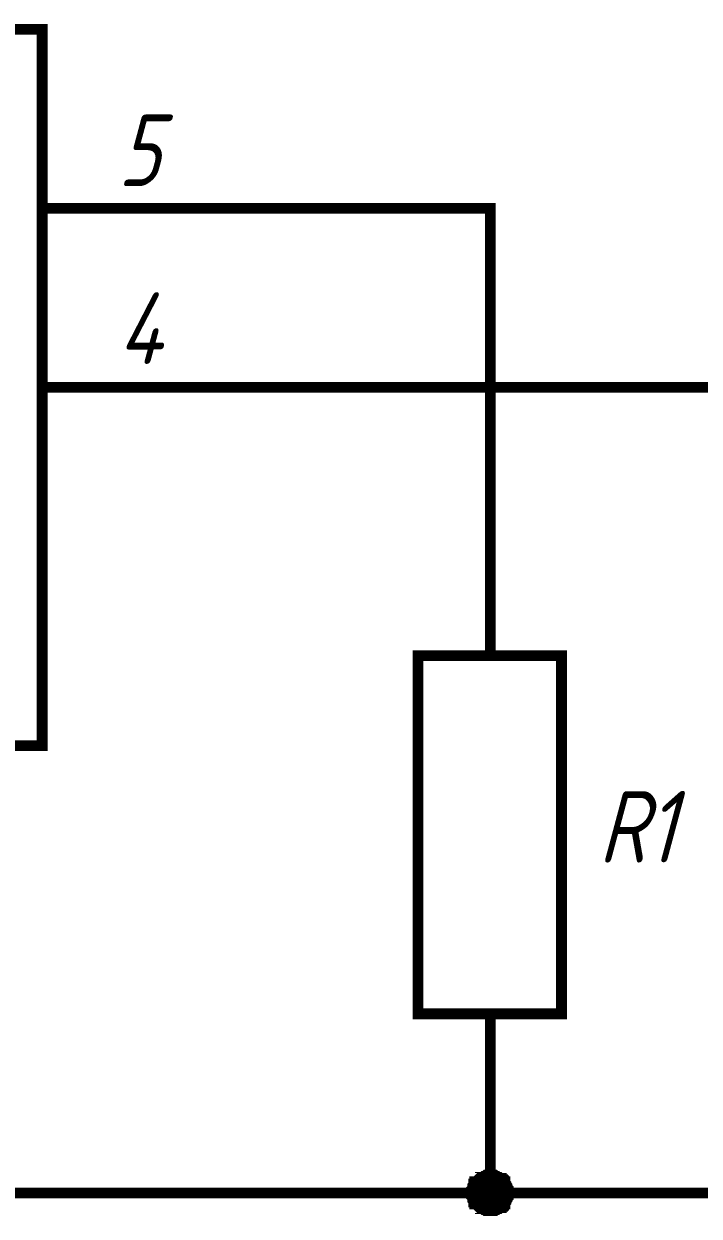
# Model space of a CAD drawing. Extents: x 260 to 1101, y 70 to 664.
# Drawn here: x 466.13 to 484.99, y 128.63 to 161.93 of the extents above; entities that cross this region are included whole.
import ezdxf

# ---------------------------------------------------------------- set-up
doc = ezdxf.new("R2010")
doc.units = 0
doc.header["$MEASUREMENT"] = 0
doc.layers.add('Sheet', color=255, linetype='CONTINUOUS')
doc.styles.add('GOST type A0', font='', dxfattribs={"oblique": 15, "height": 3.5})
doc.styles.get('GOST type A0').set_extended_font_data('GOST type A')

msp = doc.modelspace()

# ---------------------------------------------------------------- linework, layer by layer
at = {"layer": 'Sheet', "const_width": 0.3}
for points in [[(441.673, 161.776), (466.642, 161.776), (466.642, 141.769), (441.673, 141.769), (441.673, 161.776)], [(477.139, 144.286), (481.145, 144.286), (481.145, 134.282), (477.139, 134.282), (477.139, 144.286)]]:
    msp.add_lwpolyline(points, close=True, dxfattribs=at)
at = {"layer": 'Sheet'}
for points, const_width in [([(466.642, 156.774), (469.158, 156.774)], 0.3), ([(469.158, 156.774), (479.158, 156.774), (479.158, 146.771)], 0.3), ([(466.642, 151.773), (469.158, 151.773)], 0.3), ([(469.158, 151.773), (494.127, 151.773), (494.127, 149.287)], 0.3), ([(479.158, 144.286), (479.158, 146.771)], 0.3), ([(479.158, 134.282), (479.158, 131.797)], 0.3), ([(479.158, 129.28), (494.127, 129.28), (494.127, 134.282)], 0.3), ([(431.673, 129.28), (479.158, 129.28), (479.158, 131.797)], 0.3), ([(478.63, 129.28), (478.63, 129.311), (478.63, 129.342), (478.63, 129.342), (478.63, 129.373), (478.661, 129.405), (478.661, 129.436), (478.661, 129.467), (478.661, 129.467), (478.692, 129.498), (478.692, 129.529), (478.723, 129.529), (478.723, 129.56), (478.723, 129.591), (478.754, 129.591), (478.785, 129.622), (478.785, 129.622), (478.816, 129.653), (478.816, 129.653), (478.847, 129.684), (478.878, 129.684), (478.878, 129.715), (478.909, 129.715), (478.94, 129.715), (478.972, 129.746), (478.972, 129.746), (479.003, 129.746), (479.034, 129.777), (479.065, 129.777), (479.096, 129.777), (479.096, 129.777), (479.127, 129.777), (479.158, 129.777)], 0.3), ([(478.63, 129.28), (478.63, 129.311), (478.63, 129.342), (478.63, 129.342), (478.63, 129.373), (478.661, 129.405), (478.661, 129.436), (478.661, 129.467), (478.661, 129.467), (478.692, 129.498), (478.692, 129.529), (478.723, 129.529), (478.723, 129.56), (478.723, 129.591), (478.754, 129.591), (478.785, 129.622), (478.785, 129.622), (478.816, 129.653), (478.816, 129.653), (478.847, 129.684), (478.878, 129.684), (478.878, 129.715), (478.909, 129.715), (478.94, 129.715), (478.972, 129.746), (478.972, 129.746), (479.003, 129.746), (479.034, 129.777), (479.065, 129.777), (479.096, 129.777), (479.096, 129.777), (479.127, 129.777), (479.158, 129.777)], 0.3), ([(478.63, 129.28), (478.63, 129.311), (478.63, 129.342), (478.63, 129.342), (478.63, 129.373), (478.661, 129.405), (478.661, 129.436), (478.661, 129.467), (478.661, 129.467), (478.692, 129.498), (478.692, 129.529), (478.723, 129.529), (478.723, 129.56), (478.723, 129.591), (478.754, 129.591), (478.785, 129.622), (478.785, 129.622), (478.816, 129.653), (478.816, 129.653), (478.847, 129.684), (478.878, 129.684), (478.878, 129.715), (478.909, 129.715), (478.94, 129.715), (478.972, 129.746), (478.972, 129.746), (479.003, 129.746), (479.034, 129.777), (479.065, 129.777), (479.096, 129.777), (479.096, 129.777), (479.127, 129.777), (479.158, 129.777)], 0.3), ([(478.63, 129.28), (478.63, 129.311), (478.63, 129.342), (478.63, 129.342), (478.63, 129.373), (478.661, 129.405), (478.661, 129.436), (478.661, 129.467), (478.661, 129.467), (478.692, 129.498), (478.692, 129.529), (478.723, 129.529), (478.723, 129.56), (478.723, 129.591), (478.754, 129.591), (478.785, 129.622), (478.785, 129.622), (478.816, 129.653), (478.816, 129.653), (478.847, 129.684), (478.878, 129.684), (478.878, 129.715), (478.909, 129.715), (478.94, 129.715), (478.972, 129.746), (478.972, 129.746), (479.003, 129.746), (479.034, 129.777), (479.065, 129.777), (479.096, 129.777), (479.096, 129.777), (479.127, 129.777), (479.158, 129.777)], 0.3), ([(479.158, 129.777), (479.158, 129.777)], 0.3), ([(479.158, 129.777), (479.189, 129.777), (479.22, 129.777), (479.22, 129.777), (479.251, 129.777), (479.282, 129.777), (479.313, 129.746), (479.344, 129.746), (479.344, 129.746), (479.375, 129.715), (479.406, 129.715), (479.406, 129.715), (479.437, 129.684), (479.468, 129.684), (479.468, 129.653), (479.499, 129.653), (479.499, 129.622), (479.531, 129.622), (479.531, 129.591), (479.562, 129.591), (479.562, 129.56), (479.593, 129.529), (479.593, 129.529), (479.593, 129.498), (479.624, 129.467), (479.624, 129.467), (479.624, 129.436), (479.655, 129.405), (479.655, 129.373), (479.655, 129.342), (479.655, 129.342), (479.655, 129.311), (479.655, 129.28)], 0.3), ([(479.158, 129.777), (479.158, 129.777)], 0.3), ([(479.158, 129.777), (479.189, 129.777), (479.22, 129.777), (479.22, 129.777), (479.251, 129.777), (479.282, 129.777), (479.313, 129.746), (479.344, 129.746), (479.344, 129.746), (479.375, 129.715), (479.406, 129.715), (479.406, 129.715), (479.437, 129.684), (479.468, 129.684), (479.468, 129.653), (479.499, 129.653), (479.499, 129.622), (479.531, 129.622), (479.531, 129.591), (479.562, 129.591), (479.562, 129.56), (479.593, 129.529), (479.593, 129.529), (479.593, 129.498), (479.624, 129.467), (479.624, 129.467), (479.624, 129.436), (479.655, 129.405), (479.655, 129.373), (479.655, 129.342), (479.655, 129.342), (479.655, 129.311), (479.655, 129.28)], 0.3), ([(479.158, 129.777), (479.158, 129.777)], 0.3), ([(479.158, 129.777), (479.189, 129.777), (479.22, 129.777), (479.22, 129.777), (479.251, 129.777), (479.282, 129.777), (479.313, 129.746), (479.344, 129.746), (479.344, 129.746), (479.375, 129.715), (479.406, 129.715), (479.406, 129.715), (479.437, 129.684), (479.468, 129.684), (479.468, 129.653), (479.499, 129.653), (479.499, 129.622), (479.531, 129.622), (479.531, 129.591), (479.562, 129.591), (479.562, 129.56), (479.593, 129.529), (479.593, 129.529), (479.593, 129.498), (479.624, 129.467), (479.624, 129.467), (479.624, 129.436), (479.655, 129.405), (479.655, 129.373), (479.655, 129.342), (479.655, 129.342), (479.655, 129.311), (479.655, 129.28)], 0.3), ([(479.158, 129.777), (479.158, 129.777)], 0.3), ([(479.158, 129.777), (479.189, 129.777), (479.22, 129.777), (479.22, 129.777), (479.251, 129.777), (479.282, 129.777), (479.313, 129.746), (479.344, 129.746), (479.344, 129.746), (479.375, 129.715), (479.406, 129.715), (479.406, 129.715), (479.437, 129.684), (479.468, 129.684), (479.468, 129.653), (479.499, 129.653), (479.499, 129.622), (479.531, 129.622), (479.531, 129.591), (479.562, 129.591), (479.562, 129.56), (479.593, 129.529), (479.593, 129.529), (479.593, 129.498), (479.624, 129.467), (479.624, 129.467), (479.624, 129.436), (479.655, 129.405), (479.655, 129.373), (479.655, 129.342), (479.655, 129.342), (479.655, 129.311), (479.655, 129.28)], 0.3), ([(478.63, 129.28), (478.63, 129.311), (478.63, 129.342), (478.63, 129.342), (478.63, 129.373), (478.661, 129.405), (478.661, 129.436), (478.661, 129.467), (478.661, 129.467), (478.692, 129.498), (478.692, 129.529), (478.723, 129.529), (478.723, 129.56), (478.723, 129.591), (478.754, 129.591), (478.785, 129.622), (478.785, 129.622), (478.816, 129.653), (478.816, 129.653), (478.847, 129.684), (478.878, 129.684), (478.878, 129.715), (478.909, 129.715), (478.94, 129.715), (478.972, 129.746), (478.972, 129.746), (479.003, 129.746), (479.034, 129.777), (479.065, 129.777), (479.096, 129.777), (479.096, 129.777), (479.127, 129.777), (479.158, 129.777)], 0.0991), ([(478.63, 129.28), (478.63, 129.311), (478.63, 129.342), (478.63, 129.342), (478.63, 129.373), (478.661, 129.405), (478.661, 129.436), (478.661, 129.467), (478.661, 129.467), (478.692, 129.498), (478.692, 129.529), (478.723, 129.529), (478.723, 129.56), (478.723, 129.591), (478.754, 129.591), (478.785, 129.622), (478.785, 129.622), (478.816, 129.653), (478.816, 129.653), (478.847, 129.684), (478.878, 129.684), (478.878, 129.715), (478.909, 129.715), (478.94, 129.715), (478.972, 129.746), (478.972, 129.746), (479.003, 129.746), (479.034, 129.777), (479.065, 129.777), (479.096, 129.777), (479.096, 129.777), (479.127, 129.777), (479.158, 129.777)], 0.0991), ([(478.63, 129.28), (478.63, 129.311), (478.63, 129.342), (478.63, 129.342), (478.63, 129.373), (478.661, 129.405), (478.661, 129.436), (478.661, 129.467), (478.661, 129.467), (478.692, 129.498), (478.692, 129.529), (478.723, 129.529), (478.723, 129.56), (478.723, 129.591), (478.754, 129.591), (478.785, 129.622), (478.785, 129.622), (478.816, 129.653), (478.816, 129.653), (478.847, 129.684), (478.878, 129.684), (478.878, 129.715), (478.909, 129.715), (478.94, 129.715), (478.972, 129.746), (478.972, 129.746), (479.003, 129.746), (479.034, 129.777), (479.065, 129.777), (479.096, 129.777), (479.096, 129.777), (479.127, 129.777), (479.158, 129.777)], 0.0991), ([(478.63, 129.28), (478.63, 129.311), (478.63, 129.342), (478.63, 129.342), (478.63, 129.373), (478.661, 129.405), (478.661, 129.436), (478.661, 129.467), (478.661, 129.467), (478.692, 129.498), (478.692, 129.529), (478.723, 129.529), (478.723, 129.56), (478.723, 129.591), (478.754, 129.591), (478.785, 129.622), (478.785, 129.622), (478.816, 129.653), (478.816, 129.653), (478.847, 129.684), (478.878, 129.684), (478.878, 129.715), (478.909, 129.715), (478.94, 129.715), (478.972, 129.746), (478.972, 129.746), (479.003, 129.746), (479.034, 129.777), (479.065, 129.777), (479.096, 129.777), (479.096, 129.777), (479.127, 129.777), (479.158, 129.777)], 0.0991), ([(479.158, 129.777), (479.158, 129.777)], 0.0991), ([(479.158, 129.777), (479.189, 129.777), (479.22, 129.777), (479.22, 129.777), (479.251, 129.777), (479.282, 129.777), (479.313, 129.746), (479.344, 129.746), (479.344, 129.746), (479.375, 129.715), (479.406, 129.715), (479.406, 129.715), (479.437, 129.684), (479.468, 129.684), (479.468, 129.653), (479.499, 129.653), (479.499, 129.622), (479.531, 129.622), (479.531, 129.591), (479.562, 129.591), (479.562, 129.56), (479.593, 129.529), (479.593, 129.529), (479.593, 129.498), (479.624, 129.467), (479.624, 129.467), (479.624, 129.436), (479.655, 129.405), (479.655, 129.373), (479.655, 129.342), (479.655, 129.342), (479.655, 129.311), (479.655, 129.28)], 0.0991), ([(479.158, 129.777), (479.158, 129.777)], 0.0991), ([(479.158, 129.777), (479.189, 129.777), (479.22, 129.777), (479.22, 129.777), (479.251, 129.777), (479.282, 129.777), (479.313, 129.746), (479.344, 129.746), (479.344, 129.746), (479.375, 129.715), (479.406, 129.715), (479.406, 129.715), (479.437, 129.684), (479.468, 129.684), (479.468, 129.653), (479.499, 129.653), (479.499, 129.622), (479.531, 129.622), (479.531, 129.591), (479.562, 129.591), (479.562, 129.56), (479.593, 129.529), (479.593, 129.529), (479.593, 129.498), (479.624, 129.467), (479.624, 129.467), (479.624, 129.436), (479.655, 129.405), (479.655, 129.373), (479.655, 129.342), (479.655, 129.342), (479.655, 129.311), (479.655, 129.28)], 0.0991), ([(479.158, 129.777), (479.158, 129.777)], 0.0991), ([(479.158, 129.777), (479.189, 129.777), (479.22, 129.777), (479.22, 129.777), (479.251, 129.777), (479.282, 129.777), (479.313, 129.746), (479.344, 129.746), (479.344, 129.746), (479.375, 129.715), (479.406, 129.715), (479.406, 129.715), (479.437, 129.684), (479.468, 129.684), (479.468, 129.653), (479.499, 129.653), (479.499, 129.622), (479.531, 129.622), (479.531, 129.591), (479.562, 129.591), (479.562, 129.56), (479.593, 129.529), (479.593, 129.529), (479.593, 129.498), (479.624, 129.467), (479.624, 129.467), (479.624, 129.436), (479.655, 129.405), (479.655, 129.373), (479.655, 129.342), (479.655, 129.342), (479.655, 129.311), (479.655, 129.28)], 0.0991), ([(479.158, 129.777), (479.158, 129.777)], 0.0991), ([(479.158, 129.777), (479.189, 129.777), (479.22, 129.777), (479.22, 129.777), (479.251, 129.777), (479.282, 129.777), (479.313, 129.746), (479.344, 129.746), (479.344, 129.746), (479.375, 129.715), (479.406, 129.715), (479.406, 129.715), (479.437, 129.684), (479.468, 129.684), (479.468, 129.653), (479.499, 129.653), (479.499, 129.622), (479.531, 129.622), (479.531, 129.591), (479.562, 129.591), (479.562, 129.56), (479.593, 129.529), (479.593, 129.529), (479.593, 129.498), (479.624, 129.467), (479.624, 129.467), (479.624, 129.436), (479.655, 129.405), (479.655, 129.373), (479.655, 129.342), (479.655, 129.342), (479.655, 129.311), (479.655, 129.28)], 0.0991), ([(479.158, 128.783), (479.127, 128.783), (479.096, 128.783), (479.096, 128.783), (479.065, 128.783), (479.034, 128.783), (479.003, 128.814), (478.972, 128.814), (478.972, 128.814), (478.94, 128.845), (478.909, 128.845), (478.878, 128.845), (478.878, 128.876), (478.847, 128.876), (478.816, 128.907), (478.816, 128.907), (478.785, 128.939), (478.785, 128.939), (478.754, 128.97), (478.723, 128.97), (478.723, 129.001), (478.723, 129.032), (478.692, 129.032), (478.692, 129.063), (478.661, 129.094), (478.661, 129.094), (478.661, 129.125), (478.661, 129.156), (478.63, 129.187), (478.63, 129.218), (478.63, 129.218), (478.63, 129.249), (478.63, 129.28)], 0.3), ([(478.63, 129.28), (478.63, 129.28)], 0.3), ([(479.158, 128.783), (479.127, 128.783), (479.096, 128.783), (479.096, 128.783), (479.065, 128.783), (479.034, 128.783), (479.003, 128.814), (478.972, 128.814), (478.972, 128.814), (478.94, 128.845), (478.909, 128.845), (478.878, 128.845), (478.878, 128.876), (478.847, 128.876), (478.816, 128.907), (478.816, 128.907), (478.785, 128.939), (478.785, 128.939), (478.754, 128.97), (478.723, 128.97), (478.723, 129.001), (478.723, 129.032), (478.692, 129.032), (478.692, 129.063), (478.661, 129.094), (478.661, 129.094), (478.661, 129.125), (478.661, 129.156), (478.63, 129.187), (478.63, 129.218), (478.63, 129.218), (478.63, 129.249), (478.63, 129.28)], 0.3), ([(478.63, 129.28), (478.63, 129.28)], 0.3), ([(479.158, 128.783), (479.127, 128.783), (479.096, 128.783), (479.096, 128.783), (479.065, 128.783), (479.034, 128.783), (479.003, 128.814), (478.972, 128.814), (478.972, 128.814), (478.94, 128.845), (478.909, 128.845), (478.878, 128.845), (478.878, 128.876), (478.847, 128.876), (478.816, 128.907), (478.816, 128.907), (478.785, 128.939), (478.785, 128.939), (478.754, 128.97), (478.723, 128.97), (478.723, 129.001), (478.723, 129.032), (478.692, 129.032), (478.692, 129.063), (478.661, 129.094), (478.661, 129.094), (478.661, 129.125), (478.661, 129.156), (478.63, 129.187), (478.63, 129.218), (478.63, 129.218), (478.63, 129.249), (478.63, 129.28)], 0.3), ([(478.63, 129.28), (478.63, 129.28)], 0.3), ([(479.158, 128.783), (479.127, 128.783), (479.096, 128.783), (479.096, 128.783), (479.065, 128.783), (479.034, 128.783), (479.003, 128.814), (478.972, 128.814), (478.972, 128.814), (478.94, 128.845), (478.909, 128.845), (478.878, 128.845), (478.878, 128.876), (478.847, 128.876), (478.816, 128.907), (478.816, 128.907), (478.785, 128.939), (478.785, 128.939), (478.754, 128.97), (478.723, 128.97), (478.723, 129.001), (478.723, 129.032), (478.692, 129.032), (478.692, 129.063), (478.661, 129.094), (478.661, 129.094), (478.661, 129.125), (478.661, 129.156), (478.63, 129.187), (478.63, 129.218), (478.63, 129.218), (478.63, 129.249), (478.63, 129.28)], 0.3), ([(478.63, 129.28), (478.63, 129.28)], 0.3), ([(479.158, 128.783), (479.127, 128.783), (479.096, 128.783), (479.096, 128.783), (479.065, 128.783), (479.034, 128.783), (479.003, 128.814), (478.972, 128.814), (478.972, 128.814), (478.94, 128.845), (478.909, 128.845), (478.878, 128.845), (478.878, 128.876), (478.847, 128.876), (478.816, 128.907), (478.816, 128.907), (478.785, 128.939), (478.785, 128.939), (478.754, 128.97), (478.723, 128.97), (478.723, 129.001), (478.723, 129.032), (478.692, 129.032), (478.692, 129.063), (478.661, 129.094), (478.661, 129.094), (478.661, 129.125), (478.661, 129.156), (478.63, 129.187), (478.63, 129.218), (478.63, 129.218), (478.63, 129.249), (478.63, 129.28)], 0.0991), ([(478.63, 129.28), (478.63, 129.28)], 0.0991), ([(479.158, 128.783), (479.127, 128.783), (479.096, 128.783), (479.096, 128.783), (479.065, 128.783), (479.034, 128.783), (479.003, 128.814), (478.972, 128.814), (478.972, 128.814), (478.94, 128.845), (478.909, 128.845), (478.878, 128.845), (478.878, 128.876), (478.847, 128.876), (478.816, 128.907), (478.816, 128.907), (478.785, 128.939), (478.785, 128.939), (478.754, 128.97), (478.723, 128.97), (478.723, 129.001), (478.723, 129.032), (478.692, 129.032), (478.692, 129.063), (478.661, 129.094), (478.661, 129.094), (478.661, 129.125), (478.661, 129.156), (478.63, 129.187), (478.63, 129.218), (478.63, 129.218), (478.63, 129.249), (478.63, 129.28)], 0.0991), ([(478.63, 129.28), (478.63, 129.28)], 0.0991), ([(479.158, 128.783), (479.127, 128.783), (479.096, 128.783), (479.096, 128.783), (479.065, 128.783), (479.034, 128.783), (479.003, 128.814), (478.972, 128.814), (478.972, 128.814), (478.94, 128.845), (478.909, 128.845), (478.878, 128.845), (478.878, 128.876), (478.847, 128.876), (478.816, 128.907), (478.816, 128.907), (478.785, 128.939), (478.785, 128.939), (478.754, 128.97), (478.723, 128.97), (478.723, 129.001), (478.723, 129.032), (478.692, 129.032), (478.692, 129.063), (478.661, 129.094), (478.661, 129.094), (478.661, 129.125), (478.661, 129.156), (478.63, 129.187), (478.63, 129.218), (478.63, 129.218), (478.63, 129.249), (478.63, 129.28)], 0.0991), ([(478.63, 129.28), (478.63, 129.28)], 0.0991), ([(479.158, 128.783), (479.127, 128.783), (479.096, 128.783), (479.096, 128.783), (479.065, 128.783), (479.034, 128.783), (479.003, 128.814), (478.972, 128.814), (478.972, 128.814), (478.94, 128.845), (478.909, 128.845), (478.878, 128.845), (478.878, 128.876), (478.847, 128.876), (478.816, 128.907), (478.816, 128.907), (478.785, 128.939), (478.785, 128.939), (478.754, 128.97), (478.723, 128.97), (478.723, 129.001), (478.723, 129.032), (478.692, 129.032), (478.692, 129.063), (478.661, 129.094), (478.661, 129.094), (478.661, 129.125), (478.661, 129.156), (478.63, 129.187), (478.63, 129.218), (478.63, 129.218), (478.63, 129.249), (478.63, 129.28)], 0.0991), ([(478.63, 129.28), (478.63, 129.28)], 0.0991), ([(479.655, 129.28), (479.655, 129.249), (479.655, 129.218), (479.655, 129.218), (479.655, 129.187), (479.655, 129.156), (479.624, 129.125), (479.624, 129.094), (479.624, 129.094), (479.593, 129.063), (479.593, 129.032), (479.593, 129.032), (479.562, 129.001), (479.562, 128.97), (479.531, 128.97), (479.531, 128.939), (479.499, 128.939), (479.499, 128.907), (479.468, 128.907), (479.468, 128.876), (479.437, 128.876), (479.406, 128.845), (479.406, 128.845), (479.375, 128.845), (479.344, 128.814), (479.344, 128.814), (479.313, 128.814), (479.282, 128.783), (479.251, 128.783), (479.22, 128.783), (479.22, 128.783), (479.189, 128.783), (479.158, 128.783)], 0.3), ([(479.655, 129.28), (479.655, 129.249), (479.655, 129.218), (479.655, 129.218), (479.655, 129.187), (479.655, 129.156), (479.624, 129.125), (479.624, 129.094), (479.624, 129.094), (479.593, 129.063), (479.593, 129.032), (479.593, 129.032), (479.562, 129.001), (479.562, 128.97), (479.531, 128.97), (479.531, 128.939), (479.499, 128.939), (479.499, 128.907), (479.468, 128.907), (479.468, 128.876), (479.437, 128.876), (479.406, 128.845), (479.406, 128.845), (479.375, 128.845), (479.344, 128.814), (479.344, 128.814), (479.313, 128.814), (479.282, 128.783), (479.251, 128.783), (479.22, 128.783), (479.22, 128.783), (479.189, 128.783), (479.158, 128.783)], 0.3), ([(479.655, 129.28), (479.655, 129.249), (479.655, 129.218), (479.655, 129.218), (479.655, 129.187), (479.655, 129.156), (479.624, 129.125), (479.624, 129.094), (479.624, 129.094), (479.593, 129.063), (479.593, 129.032), (479.593, 129.032), (479.562, 129.001), (479.562, 128.97), (479.531, 128.97), (479.531, 128.939), (479.499, 128.939), (479.499, 128.907), (479.468, 128.907), (479.468, 128.876), (479.437, 128.876), (479.406, 128.845), (479.406, 128.845), (479.375, 128.845), (479.344, 128.814), (479.344, 128.814), (479.313, 128.814), (479.282, 128.783), (479.251, 128.783), (479.22, 128.783), (479.22, 128.783), (479.189, 128.783), (479.158, 128.783)], 0.3), ([(479.655, 129.28), (479.655, 129.249), (479.655, 129.218), (479.655, 129.218), (479.655, 129.187), (479.655, 129.156), (479.624, 129.125), (479.624, 129.094), (479.624, 129.094), (479.593, 129.063), (479.593, 129.032), (479.593, 129.032), (479.562, 129.001), (479.562, 128.97), (479.531, 128.97), (479.531, 128.939), (479.499, 128.939), (479.499, 128.907), (479.468, 128.907), (479.468, 128.876), (479.437, 128.876), (479.406, 128.845), (479.406, 128.845), (479.375, 128.845), (479.344, 128.814), (479.344, 128.814), (479.313, 128.814), (479.282, 128.783), (479.251, 128.783), (479.22, 128.783), (479.22, 128.783), (479.189, 128.783), (479.158, 128.783)], 0.3), ([(479.655, 129.28), (479.655, 129.249), (479.655, 129.218), (479.655, 129.218), (479.655, 129.187), (479.655, 129.156), (479.624, 129.125), (479.624, 129.094), (479.624, 129.094), (479.593, 129.063), (479.593, 129.032), (479.593, 129.032), (479.562, 129.001), (479.562, 128.97), (479.531, 128.97), (479.531, 128.939), (479.499, 128.939), (479.499, 128.907), (479.468, 128.907), (479.468, 128.876), (479.437, 128.876), (479.406, 128.845), (479.406, 128.845), (479.375, 128.845), (479.344, 128.814), (479.344, 128.814), (479.313, 128.814), (479.282, 128.783), (479.251, 128.783), (479.22, 128.783), (479.22, 128.783), (479.189, 128.783), (479.158, 128.783)], 0.0991), ([(479.655, 129.28), (479.655, 129.249), (479.655, 129.218), (479.655, 129.218), (479.655, 129.187), (479.655, 129.156), (479.624, 129.125), (479.624, 129.094), (479.624, 129.094), (479.593, 129.063), (479.593, 129.032), (479.593, 129.032), (479.562, 129.001), (479.562, 128.97), (479.531, 128.97), (479.531, 128.939), (479.499, 128.939), (479.499, 128.907), (479.468, 128.907), (479.468, 128.876), (479.437, 128.876), (479.406, 128.845), (479.406, 128.845), (479.375, 128.845), (479.344, 128.814), (479.344, 128.814), (479.313, 128.814), (479.282, 128.783), (479.251, 128.783), (479.22, 128.783), (479.22, 128.783), (479.189, 128.783), (479.158, 128.783)], 0.0991), ([(479.655, 129.28), (479.655, 129.249), (479.655, 129.218), (479.655, 129.218), (479.655, 129.187), (479.655, 129.156), (479.624, 129.125), (479.624, 129.094), (479.624, 129.094), (479.593, 129.063), (479.593, 129.032), (479.593, 129.032), (479.562, 129.001), (479.562, 128.97), (479.531, 128.97), (479.531, 128.939), (479.499, 128.939), (479.499, 128.907), (479.468, 128.907), (479.468, 128.876), (479.437, 128.876), (479.406, 128.845), (479.406, 128.845), (479.375, 128.845), (479.344, 128.814), (479.344, 128.814), (479.313, 128.814), (479.282, 128.783), (479.251, 128.783), (479.22, 128.783), (479.22, 128.783), (479.189, 128.783), (479.158, 128.783)], 0.0991), ([(479.655, 129.28), (479.655, 129.249), (479.655, 129.218), (479.655, 129.218), (479.655, 129.187), (479.655, 129.156), (479.624, 129.125), (479.624, 129.094), (479.624, 129.094), (479.593, 129.063), (479.593, 129.032), (479.593, 129.032), (479.562, 129.001), (479.562, 128.97), (479.531, 128.97), (479.531, 128.939), (479.499, 128.939), (479.499, 128.907), (479.468, 128.907), (479.468, 128.876), (479.437, 128.876), (479.406, 128.845), (479.406, 128.845), (479.375, 128.845), (479.344, 128.814), (479.344, 128.814), (479.313, 128.814), (479.282, 128.783), (479.251, 128.783), (479.22, 128.783), (479.22, 128.783), (479.189, 128.783), (479.158, 128.783)], 0.0991), ([(479.655, 129.28), (479.655, 129.28), (479.655, 129.28), (479.655, 129.28), (479.655, 129.28), (479.655, 129.28), (479.655, 129.28), (479.655, 129.28), (479.655, 129.28), (479.655, 129.28), (479.655, 129.28), (479.655, 129.28), (479.655, 129.28), (479.655, 129.28), (479.655, 129.28), (479.655, 129.28), (479.655, 129.28), (479.655, 129.28), (479.655, 129.28), (479.655, 129.28), (479.655, 129.28), (479.655, 129.28), (479.655, 129.28), (479.655, 129.28), (479.655, 129.28), (479.655, 129.28), (479.655, 129.28), (479.655, 129.28), (479.655, 129.28), (479.655, 129.28), (479.655, 129.28), (479.655, 129.28), (479.655, 129.28)], 0.3), ([(479.655, 129.28), (479.655, 129.28)], 0.3), ([(479.655, 129.28), (479.655, 129.28), (479.655, 129.28), (479.655, 129.28), (479.655, 129.28), (479.655, 129.28), (479.655, 129.28), (479.655, 129.28), (479.655, 129.28), (479.655, 129.28), (479.655, 129.28), (479.655, 129.28), (479.655, 129.28), (479.655, 129.28), (479.655, 129.28), (479.655, 129.28), (479.655, 129.28), (479.655, 129.28), (479.655, 129.28), (479.655, 129.28), (479.655, 129.28), (479.655, 129.28), (479.655, 129.28), (479.655, 129.28), (479.655, 129.28), (479.655, 129.28), (479.655, 129.28), (479.655, 129.28), (479.655, 129.28), (479.655, 129.28), (479.655, 129.28), (479.655, 129.28), (479.655, 129.28)], 0.3), ([(479.655, 129.28), (479.655, 129.28)], 0.3), ([(479.655, 129.28), (479.655, 129.28), (479.655, 129.28), (479.655, 129.28), (479.655, 129.28), (479.655, 129.28), (479.655, 129.28), (479.655, 129.28), (479.655, 129.28), (479.655, 129.28), (479.655, 129.28), (479.655, 129.28), (479.655, 129.28), (479.655, 129.28), (479.655, 129.28), (479.655, 129.28), (479.655, 129.28), (479.655, 129.28), (479.655, 129.28), (479.655, 129.28), (479.655, 129.28), (479.655, 129.28), (479.655, 129.28), (479.655, 129.28), (479.655, 129.28), (479.655, 129.28), (479.655, 129.28), (479.655, 129.28), (479.655, 129.28), (479.655, 129.28), (479.655, 129.28), (479.655, 129.28), (479.655, 129.28)], 0.3), ([(479.655, 129.28), (479.655, 129.28)], 0.3), ([(479.655, 129.28), (479.655, 129.28), (479.655, 129.28), (479.655, 129.28), (479.655, 129.28), (479.655, 129.28), (479.655, 129.28), (479.655, 129.28), (479.655, 129.28), (479.655, 129.28), (479.655, 129.28), (479.655, 129.28), (479.655, 129.28), (479.655, 129.28), (479.655, 129.28), (479.655, 129.28), (479.655, 129.28), (479.655, 129.28), (479.655, 129.28), (479.655, 129.28), (479.655, 129.28), (479.655, 129.28), (479.655, 129.28), (479.655, 129.28), (479.655, 129.28), (479.655, 129.28), (479.655, 129.28), (479.655, 129.28), (479.655, 129.28), (479.655, 129.28), (479.655, 129.28), (479.655, 129.28), (479.655, 129.28)], 0.3), ([(479.655, 129.28), (479.655, 129.28)], 0.3), ([(479.655, 129.28), (479.655, 129.28), (479.655, 129.28), (479.655, 129.28), (479.655, 129.28), (479.655, 129.28), (479.655, 129.28), (479.655, 129.28), (479.655, 129.28), (479.655, 129.28), (479.655, 129.28), (479.655, 129.28), (479.655, 129.28), (479.655, 129.28), (479.655, 129.28), (479.655, 129.28), (479.655, 129.28), (479.655, 129.28), (479.655, 129.28), (479.655, 129.28), (479.655, 129.28), (479.655, 129.28), (479.655, 129.28), (479.655, 129.28), (479.655, 129.28), (479.655, 129.28), (479.655, 129.28), (479.655, 129.28), (479.655, 129.28), (479.655, 129.28), (479.655, 129.28), (479.655, 129.28), (479.655, 129.28)], 0.0991), ([(479.655, 129.28), (479.655, 129.28)], 0.0991), ([(479.655, 129.28), (479.655, 129.28), (479.655, 129.28), (479.655, 129.28), (479.655, 129.28), (479.655, 129.28), (479.655, 129.28), (479.655, 129.28), (479.655, 129.28), (479.655, 129.28), (479.655, 129.28), (479.655, 129.28), (479.655, 129.28), (479.655, 129.28), (479.655, 129.28), (479.655, 129.28), (479.655, 129.28), (479.655, 129.28), (479.655, 129.28), (479.655, 129.28), (479.655, 129.28), (479.655, 129.28), (479.655, 129.28), (479.655, 129.28), (479.655, 129.28), (479.655, 129.28), (479.655, 129.28), (479.655, 129.28), (479.655, 129.28), (479.655, 129.28), (479.655, 129.28), (479.655, 129.28), (479.655, 129.28)], 0.0991), ([(479.655, 129.28), (479.655, 129.28)], 0.0991), ([(479.655, 129.28), (479.655, 129.28), (479.655, 129.28), (479.655, 129.28), (479.655, 129.28), (479.655, 129.28), (479.655, 129.28), (479.655, 129.28), (479.655, 129.28), (479.655, 129.28), (479.655, 129.28), (479.655, 129.28), (479.655, 129.28), (479.655, 129.28), (479.655, 129.28), (479.655, 129.28), (479.655, 129.28), (479.655, 129.28), (479.655, 129.28), (479.655, 129.28), (479.655, 129.28), (479.655, 129.28), (479.655, 129.28), (479.655, 129.28), (479.655, 129.28), (479.655, 129.28), (479.655, 129.28), (479.655, 129.28), (479.655, 129.28), (479.655, 129.28), (479.655, 129.28), (479.655, 129.28), (479.655, 129.28)], 0.0991), ([(479.655, 129.28), (479.655, 129.28)], 0.0991), ([(479.655, 129.28), (479.655, 129.28), (479.655, 129.28), (479.655, 129.28), (479.655, 129.28), (479.655, 129.28), (479.655, 129.28), (479.655, 129.28), (479.655, 129.28), (479.655, 129.28), (479.655, 129.28), (479.655, 129.28), (479.655, 129.28), (479.655, 129.28), (479.655, 129.28), (479.655, 129.28), (479.655, 129.28), (479.655, 129.28), (479.655, 129.28), (479.655, 129.28), (479.655, 129.28), (479.655, 129.28), (479.655, 129.28), (479.655, 129.28), (479.655, 129.28), (479.655, 129.28), (479.655, 129.28), (479.655, 129.28), (479.655, 129.28), (479.655, 129.28), (479.655, 129.28), (479.655, 129.28), (479.655, 129.28)], 0.0991), ([(479.655, 129.28), (479.655, 129.28)], 0.0991)]:
    msp.add_lwpolyline(points, dxfattribs=dict(at, const_width=const_width))
at = {"layer": 'Sheet', "const_width": 0.508}
msp.add_lwpolyline([(478.809, 129.297, 1), (479.317, 129.297, 1)], format="xyb", close=True, dxfattribs=at)

# ---------------------------------------------------------------- texts
at = {"layer": 'Sheet', "style": 'GOST type A0', "oblique": 15}
for s, p in [('5', (468.754, 157.396)), ('4', (468.754, 152.425)), ('R1', (482.17, 138.507))]:
    msp.add_text(s, height=2, dxfattribs=at).set_placement(p)

doc.saveas('drawing.dxf')
